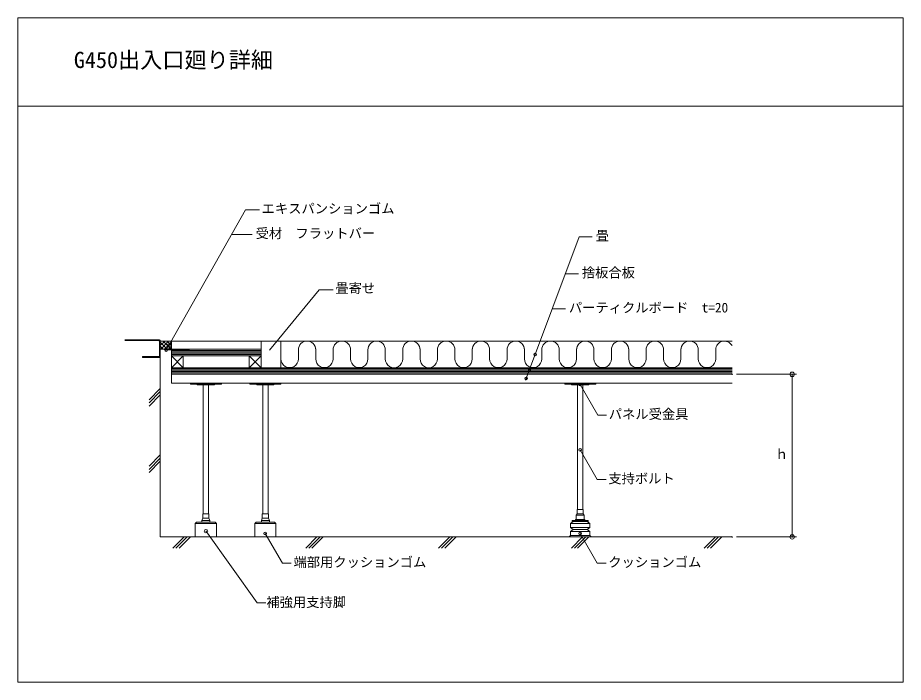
# Model space of a CAD drawing. Units: millimetres, scale not verified. Extents: x -1000 to 1000, y -750 to 750.
import ezdxf
from ezdxf.enums import TextEntityAlignment as Align

# ---------------------------------------------------------------- set-up
doc = ezdxf.new("R2010")
doc.units = ezdxf.units.MM
doc.header["$LTSCALE"] = 3
doc.header["$PDMODE"] = 32
doc.header["$PDSIZE"] = 1.5
for name, color, linetype, lineweight in [('0-0_0', 7, 'Continuous', 18), ('0-1_WAKU', 4, 'Continuous', 18), ('0-4_納まり', 7, 'Continuous', 18), ('0-5_UFG引出線', 7, 'Continuous', 18), ('0-6_納まり文字', 7, 'Continuous', 18), ('0-8_UFG納まり', 7, 'Continuous', 18), ('0-D_畳', 7, 'Continuous', 18)]:
    doc.layers.add(name, color=color, linetype=linetype, lineweight=lineweight)
doc.styles.add('ＭＳ ゴシック', font='')
doc.styles.get('ＭＳ ゴシック').set_extended_font_data('MS Gothic')

# ---------------------------------------------------------------- blocks, each defined once
blk = doc.blocks.new('出入口')
at = {"layer": '0-0_0'}
for p, q in [((-2, 3), (-80, 3)), ((-3, 1), (-80, 1)), ((-2, -35), (-2, 0)), ((0, -37), (0, 1)), ((-2, -35), (-40, -35))]:
    blk.add_line(p, q, dxfattribs=at)
blk.add_lwpolyline([(0, -37), (-40, -37), (-40, -35)], dxfattribs=at)
for centre, radius in [((-3, 0), 1), ((-2, 1), 2)]:
    blk.add_arc(centre, radius, 0, 90, dxfattribs=at)
blk = doc.blocks.new('_Origin')
at = {"layer": '0-0_0'}
blk.add_line((0, 0), (-1, 0), dxfattribs=at)
blk.add_circle((0, 0), 0.5, dxfattribs=at)

msp = doc.modelspace()

# ---------------------------------------------------------------- linework, layer by layer
at = {"layer": '0-0_0'}
for p, q in [((261.189, -382.959), (261.189, -372.959)), ((277.189, -369.959), (263.189, -369.959)), ((248.189, -391.959), (292.189, -391.959)), ((259.689, -384.959), (259.689, -382.959)), ((292.189, -400.959), (248.189, -400.959)), ((248.189, -409.959), (292.189, -409.959)), ((248.189, -418.959), (292.189, -418.959)), ((254.189, -404.959), (286.189, -404.959))]:
    msp.add_line(p, q, dxfattribs=at)
for points in [[(277.189, -359.959), (277.189, -369.959), (279.189, -372.959), (261.189, -372.959), (263.189, -369.959), (263.189, -359.959)], [(270.189, -384.959), (288.189, -384.959), (288.189, -386.959), (252.189, -386.959), (252.189, -384.959)]]:
    msp.add_lwpolyline(points, close=True, dxfattribs=at)
for points in [[(270.189, -382.959), (279.189, -382.959), (279.189, -372.959)], [(286.189, -386.959), (292.189, -391.959), (292.189, -400.959), (286.189, -404.959), (292.189, -409.959), (292.189, -418.959), (295.189, -421.959), (245.189, -421.959), (248.189, -418.959), (248.189, -409.959), (254.189, -404.959), (248.189, -400.959), (248.189, -391.959), (254.189, -386.959)], [(280.689, -384.959), (280.689, -382.959), (259.789, -382.959)]]:
    msp.add_lwpolyline(points, dxfattribs=at)
at = {"layer": '0-1_WAKU'}
for p, q in [((-1000.083, 749.925), (999.917, 749.925)), ((-1000.083, 749.925), (-1000.083, -750.075)), ((999.917, 749.925), (999.917, -750.075)), ((-1000.083, 549.925), (999.917, 549.925)), ((-1000.083, -750.075), (999.917, -750.075))]:
    msp.add_line(p, q, dxfattribs=at)
at = {"layer": '0-4_納まり'}
for p, q in [((-517.555, 260.77), (-470.311, 260.77)), ((-450.56, 20.041), (-678.054, 20.041)), ((-450.56, 2.041), (-678.054, 2.041)), ((-653.054, 2.041), (-653.054, -74.959)), ((-450.56, -12.959), (-653.054, -12.959)), ((-653.054, -12.959), (-626.054, -39.959)), ((-626.054, -12.959), (-653.054, -39.959)), ((-477.56, -12.959), (-450.56, -39.959)), ((-450.56, -12.959), (-477.56, -39.959)), ((623.216, -54.958), (758.956, -54.958)), ((264.189, -359.959), (264.189, -78.959)), ((276.189, -359.959), (276.189, -78.959)), ((748.956, -64.958), (748.956, -411.959)), ((623.216, -421.959), (758.956, -421.959))]:
    msp.add_line(p, q, dxfattribs=at)
for points in [[(-450.56, -39.959), (-405.56, -39.959), (-405.56, 20.041), (-450.56, 20.041)], [(-668.2, 0.041), (-613.2, 0.041), (-613.2, 2.041), (-668.2, 2.041)], [(-653.054, -39.959), (-626.054, -39.959), (-626.054, -12.959), (-653.054, -12.959)], [(-477.56, -39.959), (-450.56, -39.959), (-450.56, -12.959), (-477.56, -12.959)], [(235.189, -74.959), (235.189, -76.959), (305.189, -76.959), (305.189, -74.959)]]:
    msp.add_lwpolyline(points, close=True, dxfattribs=at)
msp.add_lwpolyline([(288.189, -78.959), (270.189, -78.959), (252.189, -78.959)], dxfattribs=at)
msp.add_circle((-664.813, -0.181), 3, dxfattribs=at)
for centre, start, end in [((252.189, -76.959), 180, 270), ((288.189, -76.959), 270, 0)]:
    msp.add_arc(centre, 2, start, end, dxfattribs=at)
for p in [(613.216, -54.958), (613.216, -421.959), (748.956, -421.959)]:
    msp.add_point(p, dxfattribs=at)
at = {"layer": '0-5_UFG引出線'}
for p, q in [((-431.384, -0.241), (-319.355, 135.525)), ((-319.355, 135.525), (-287.859, 135.525)), ((270.109, -78.199), (309.733, -147.213)), ((309.733, -147.213), (329.733, -147.213)), ((270.189, -225.483), (308.722, -292.596)), ((308.722, -292.596), (328.722, -292.596)), ((-459.497, -570.595), (-574.868, -408.409)), ((-441.095, -414.206), (-402.278, -481.438)), ((269.905, -414.206), (308.722, -481.438)), ((-402.278, -481.438), (-382.278, -481.438)), ((308.722, -481.438), (328.722, -481.438)), ((-459.497, -570.595), (-439.497, -570.595))]:
    msp.add_line(p, q, dxfattribs=at)
msp.add_lwpolyline([(-664.813, -0.181), (-485.656, 316.574), (-454.16, 316.574)], dxfattribs=at)
for centre, radius in [((-658.86, 10.772), 3), ((270.109, -78.233), 3), ((270.189, -225.483), 3), ((-575.007, -408.889), 4), ((-441.095, -414.206), 3), ((269.905, -414.206), 3)]:
    msp.add_circle(centre, radius, dxfattribs=at)
at = {"layer": '0-6_納まり文字'}
for p, q in [((146.662, -68.536), (267.572, 255.506)), ((267.572, 255.506), (297.572, 255.506)), ((236.468, 172.048), (266.468, 172.048)), ((207.142, 93.029), (237.142, 93.029))]:
    msp.add_line(p, q, dxfattribs=at)
for centre in [(168.626, -10.503), (155.961, -45.35), (147.876, -64.055)]:
    msp.add_circle(centre, 3, dxfattribs=at)
at = {"layer": '0-8_UFG納まり'}
for p, q in [((-678.054, 20.041), (-678.054, -421.959)), ((-678.054, 10.149), (-668.161, 20.041)), ((-677.181, 2.041), (-659.181, 20.041)), ((-653.443, 2.041), (-671.443, 20.041)), ((-653.054, 10.633), (-662.462, 20.041)), ((-653.054, 19.613), (-653.482, 20.041)), ((-405.56, 20.041), (613.216, 20.041)), ((-662.423, 2.041), (-678.054, 17.672)), ((-671.403, 2.041), (-678.054, 8.692)), ((-668.2, 2.041), (-653.054, 17.188)), ((-659.22, 2.041), (-653.054, 8.208)), ((-450.56, -0.959), (-653.054, -0.959)), ((-450.56, -3.959), (-653.054, -3.959)), ((-450.56, -6.959), (-653.054, -6.959)), ((-450.56, -9.959), (-653.054, -9.959)), ((-653.054, -39.959), (613.216, -39.959)), ((-678.054, -54.959), (-678.054, -74.959)), ((-653.054, -42.959), (613.216, -42.959)), ((-653.054, -45.959), (613.216, -45.959)), ((-653.054, -48.959), (613.216, -48.959)), ((-653.054, -51.959), (613.216, -51.959)), ((-653.054, -54.959), (613.216, -54.959)), ((613.216, -74.959), (-653.054, -74.959)), ((-581.148, -369.959), (-581.148, -78.959)), ((-569.148, -369.959), (-569.148, -78.959)), ((-446.811, -369.959), (-446.811, -78.959)), ((-434.811, -369.959), (-434.811, -78.959)), ((-678.051, -86.961), (-703.451, -112.358)), ((-703.451, -119.429), (-678.051, -94.032)), ((-678.051, -101.102), (-703.451, -126.5)), ((-678.051, -236.961), (-703.451, -262.358)), ((-703.451, -269.429), (-678.051, -244.032)), ((-678.051, -251.102), (-703.451, -276.5)), ((-584.148, -384.959), (-582.148, -379.959)), ((-449.811, -384.959), (-447.811, -379.959)), ((-599.148, -391.959), (-551.148, -391.959)), ((-584.148, -384.959), (-584.148, -388.959)), ((-566.148, -384.959), (-566.148, -388.959)), ((-464.811, -391.959), (-416.811, -391.959)), ((-449.811, -384.959), (-449.811, -388.959)), ((-431.811, -384.959), (-431.811, -388.959)), ((-678.054, -421.959), (613.216, -421.959)), ((-624.314, -421.959), (-649.712, -447.359)), ((-642.641, -447.359), (-617.244, -421.959)), ((-610.173, -421.959), (-635.57, -447.359)), ((-324.314, -421.959), (-349.712, -447.359)), ((-342.641, -447.359), (-317.244, -421.959)), ((-310.173, -421.959), (-335.57, -447.359)), ((-24.314, -421.959), (-49.712, -447.359)), ((-42.641, -447.359), (-17.244, -421.959)), ((-10.173, -421.959), (-35.57, -447.359)), ((275.686, -421.959), (250.288, -447.359)), ((257.359, -447.359), (282.756, -421.959)), ((289.827, -421.959), (264.43, -447.359)), ((575.686, -421.959), (550.288, -447.359)), ((557.359, -447.359), (582.756, -421.959)), ((589.827, -421.959), (564.43, -447.359))]:
    msp.add_line(p, q, dxfattribs=at)
for points in [[(-678.054, 20.041), (-678.054, 2.041), (-653.054, 2.041), (-653.054, 20.041)], [(-610.148, -74.959), (-610.148, -76.959), (-540.148, -76.959), (-540.148, -74.959)], [(-475.811, -74.959), (-475.811, -76.959), (-405.811, -76.959), (-405.811, -74.959)], [(-568.148, -379.959), (-568.148, -369.959), (-582.148, -369.959), (-582.148, -379.959)], [(-433.811, -379.959), (-433.811, -369.959), (-447.811, -369.959), (-447.811, -379.959)], [(-551.148, -421.959), (-551.148, -391.959), (-554.148, -388.959), (-596.148, -388.959), (-599.148, -391.959), (-599.148, -421.959)], [(-416.811, -421.959), (-416.811, -391.959), (-419.811, -388.959), (-461.811, -388.959), (-464.811, -391.959), (-464.811, -421.959)]]:
    msp.add_lwpolyline(points, close=True, dxfattribs=at)
for points in [[(-557.148, -78.959), (-575.148, -78.959), (-593.148, -78.959)], [(-422.811, -78.959), (-440.811, -78.959), (-458.811, -78.959)], [(-568.148, -379.959), (-566.148, -384.959), (-584.148, -384.959)], [(-433.811, -379.959), (-431.811, -384.959), (-449.811, -384.959)]]:
    msp.add_lwpolyline(points, dxfattribs=at)
for centre, start, end in [((-593.148, -76.959), 180, 270), ((-557.148, -76.959), 270, 360), ((-458.811, -76.959), 180, 270), ((-422.811, -76.959), 270, 360)]:
    msp.add_arc(centre, 2, start, end, dxfattribs=at)
at = {"layer": '0-D_畳'}
for p, q in [((-405.56, 2.389), (-405.56, -20.302)), ((-366.287, -20.302), (-366.287, 0.971)), ((-327.015, 2.389), (-327.015, -20.302)), ((-287.742, 2.396), (-287.742, -20.295)), ((-248.469, -20.295), (-248.469, 0.978)), ((-209.197, -20.318), (-209.197, 0.955)), ((-169.924, 2.373), (-169.924, -20.318)), ((-130.651, -20.318), (-130.651, 0.955)), ((-91.379, 2.373), (-91.379, -20.318)), ((-52.106, 2.38), (-52.106, -20.311)), ((-12.833, 2.38), (-12.833, -20.311)), ((26.439, 2.387), (26.439, -20.304)), ((65.712, 2.387), (65.712, -20.304)), ((104.984, 2.394), (104.984, -20.297)), ((144.257, 2.395), (144.257, -20.296)), ((183.53, 2.402), (183.53, -20.289)), ((222.802, 2.402), (222.802, -20.289)), ((262.075, 2.409), (262.075, -20.282)), ((301.347, 2.409), (301.347, -20.282)), ((340.62, 2.416), (340.62, -20.275)), ((379.893, 2.417), (379.893, -20.274)), ((419.165, 2.424), (419.165, -20.267)), ((458.438, 2.424), (458.438, -20.267)), ((497.71, 2.431), (497.71, -20.26)), ((536.983, 2.431), (536.983, -20.26)), ((576.256, 2.438), (576.256, -20.253))]:
    msp.add_line(p, q, dxfattribs=at)
for centre, start, end in [((-346.651, 0.414), 0.05106, 179.948), ((-268.106, 0.421), 0.052, 179.94894), ((-189.56, 0.398), 0.05106, 179.948), ((-111.015, 0.398), 0.05106, 179.948), ((-32.47, 0.405), 0.052, 179.94894), ((46.075, 0.412), 0.052, 179.94894), ((124.621, 0.42), 0.052, 179.94894), ((203.166, 0.427), 0.052, 179.94894), ((281.711, 0.434), 0.052, 179.94894), ((360.256, 0.442), 0.052, 179.94894), ((438.802, 0.449), 0.052, 179.94894), ((517.347, 0.456), 0.052, 179.94894), ((595.892, 0.464), 28.08736, 179.94894), ((-385.924, -20.313), 179.948, 0.05106), ((-307.379, -20.306), 179.948, 0.05106), ((-228.833, -20.306), 179.94894, 0.052), ((-150.288, -20.329), 179.948, 0.05106), ((-71.743, -20.322), 179.948, 0.05106), ((6.803, -20.315), 179.948, 0.05106), ((85.348, -20.307), 179.948, 0.05106), ((163.893, -20.3), 179.948, 0.05106), ((242.438, -20.293), 179.948, 0.05106), ((320.984, -20.285), 179.948, 0.05106), ((399.529, -20.278), 179.948, 0.05106), ((478.074, -20.271), 179.948, 0.05106), ((556.619, -20.263), 179.948, 0.05106)]:
    msp.add_arc(centre, 19.636, start, end, dxfattribs=at)

# ---------------------------------------------------------------- block references
at = {"layer": '0-4_納まり', "xscale": 10, "yscale": 10}
for p, rotation in [((748.956, -54.958), 90), ((748.956, -421.959), 270)]:
    msp.add_blockref('_Origin', p, dxfattribs=dict(at, rotation=rotation))
at = {"layer": '0-8_UFG納まり'}
msp.add_blockref('出入口', (-678.054, 20.041), dxfattribs=at)

# ---------------------------------------------------------------- texts
at = {"layer": '0-6_納まり文字', "style": 'ＭＳ ゴシック'}
for s, height, p in [('G450出入口廻り詳細', 36.66, (-873.263, 625.377)), ('エキスパンションゴム', 21.99, (-449.16, 301.574)), ('受材\u3000フラットバー', 21.99, (-462.811, 245.77)), ('畳', 21.99, (305.072, 240.506)), ('捨板合板', 21.99, (273.968, 157.048)), ('畳寄せ', 21.99, (-282.859, 121.88)), ('パーティクルボード\u3000t=20', 21.99, (244.642, 78.029)), ('パネル受金具', 21.99, (334.733, -162.213)), ('ｈ', 21.99, (710.344, -252.859)), ('支持ボルト', 21.99, (333.722, -307.596)), ('端部用クッションゴム', 21.99, (-377.278, -496.438)), ('クッションゴム', 21.99, (333.722, -496.438)), ('補強用支持脚', 21.99, (-438.512, -586.799))]:
    msp.add_text(s, height=height, dxfattribs=at).set_placement(p, align=Align.BOTTOM_LEFT)

doc.saveas('drawing.dxf')
